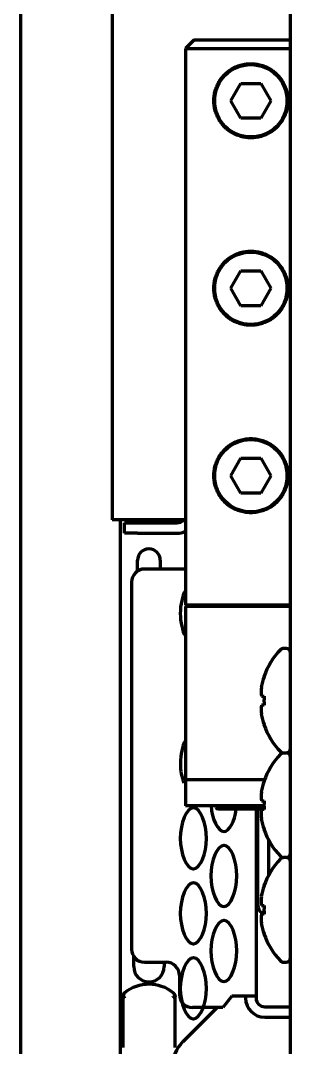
# Model space of a CAD drawing. Header units: inches. Extents: x -2898 to 7248, y 606 to 5598.
# Drawn here: x 5409.7 to 5440.7, y 2618.1 to 2735.8 of the extents above; entities that cross this region are included whole.
import ezdxf

# ---------------------------------------------------------------- set-up
doc = ezdxf.new("R2010")
doc.units = ezdxf.units.IN

msp = doc.modelspace()

# ---------------------------------------------------------------- linework, layer by layer
at = {"linetype": 'Continuous', "lineweight": 70}
for p, q in [((5409.74, 4077.24), (5409.74, 2412.04)), ((5440.74, 2437.84), (5440.74, 4075.84)), ((5420.25, 4025.89), (5420.25, 2678.59)), ((5429.69, 2733.64), (5428.69, 2732.64)), ((5429.69, 2733.64), (5440.74, 2733.64)), ((5428.69, 2732.64), (5440.74, 2732.64)), ((5428.69, 2732.64), (5428.69, 2668.84)), ((5433.88, 2726.64), (5435.04, 2728.64)), ((5435.04, 2728.64), (5437.35, 2728.64)), ((5437.35, 2728.64), (5438.5, 2726.64)), ((5435.04, 2724.64), (5433.88, 2726.64)), ((5438.5, 2726.64), (5437.35, 2724.64)), ((5437.35, 2724.64), (5435.04, 2724.64)), ((5433.88, 2705.14), (5435.04, 2707.14)), ((5435.04, 2707.14), (5437.35, 2707.14)), ((5437.35, 2707.14), (5438.5, 2705.14)), ((5435.04, 2703.14), (5433.88, 2705.14)), ((5438.5, 2705.14), (5437.35, 2703.14)), ((5437.35, 2703.14), (5435.04, 2703.14)), ((5433.88, 2683.64), (5435.04, 2685.64)), ((5435.04, 2685.64), (5437.35, 2685.64)), ((5437.35, 2685.64), (5438.5, 2683.64)), ((5435.04, 2681.64), (5433.88, 2683.64)), ((5438.5, 2683.64), (5437.35, 2681.64)), ((5437.35, 2681.64), (5435.04, 2681.64)), ((5422.05, 2678.59), (5420.25, 2678.59)), ((5421.19, 2678.59), (5421.19, 2508.24)), ((5421.69, 2678.24), (5423.19, 2678.24)), ((5421.69, 2677.04), (5421.69, 2678.24)), ((5428.69, 2678.59), (5422.05, 2678.59)), ((5422.19, 2678.59), (5422.19, 2678.24)), ((5423.19, 2678.24), (5427.69, 2678.24)), ((5427.6, 2678.25), (5427.6, 2678.6)), ((5423.19, 2677.04), (5421.69, 2677.04)), ((5423.19, 2677.04), (5427.69, 2677.04)), ((5423.19, 2672.71), (5423.19, 2673.94)), ((5425.79, 2673.94), (5425.79, 2672.94)), ((5428.69, 2672.94), (5423.99, 2672.94)), ((5422.49, 2671.44), (5422.49, 2629.34)), ((5428.69, 2668.84), (5436.19, 2668.84)), ((5428.69, 2668.84), (5428.79, 2668.74)), ((5436.19, 2668.84), (5440.74, 2668.84)), ((5428.79, 2668.74), (5428.69, 2668.64)), ((5436.19, 2668.64), (5428.69, 2668.64)), ((5428.69, 2668.64), (5428.69, 2648.79)), ((5440.74, 2668.64), (5436.19, 2668.64)), ((5440.24, 2663.84), (5439.95, 2663.84)), ((5437.72, 2660.59), (5437.7, 2660.59)), ((5437.4, 2658.34), (5437.72, 2658.34)), ((5437.72, 2657.34), (5437.4, 2657.34)), ((5437.7, 2655.09), (5437.72, 2655.09)), ((5439.95, 2651.84), (5440.24, 2651.84)), ((5428.69, 2648.79), (5436.19, 2648.79)), ((5428.69, 2648.79), (5428.69, 2645.79)), ((5436.19, 2648.79), (5437.78, 2648.79)), ((5437.72, 2648.59), (5437.7, 2648.59)), ((5436.19, 2645.79), (5428.69, 2645.79)), ((5432.19, 2645.79), (5432.19, 2645.59)), ((5432.19, 2645.59), (5432.39, 2645.39)), ((5436.19, 2645.59), (5432.19, 2645.59)), ((5436.19, 2645.39), (5432.39, 2645.39)), ((5437.7, 2645.79), (5436.19, 2645.79)), ((5437.71, 2645.59), (5436.19, 2645.59)), ((5437.72, 2645.39), (5436.19, 2645.39)), ((5436.79, 2645.39), (5436.79, 2623.94)), ((5436.99, 2634.34), (5436.99, 2645.39)), ((5437.4, 2646.34), (5437.72, 2646.34)), ((5437.72, 2645.34), (5437.4, 2645.34)), ((5437.7, 2643.09), (5437.72, 2643.09)), ((5438.24, 2637.83), (5438.24, 2641.86)), ((5440.24, 2639.84), (5439.95, 2639.84)), ((5437.72, 2636.59), (5437.7, 2636.59)), ((5437.4, 2634.34), (5437.72, 2634.34)), ((5437.72, 2633.34), (5437.4, 2633.34)), ((5437.7, 2631.09), (5437.72, 2631.09)), ((5422.74, 2627.34), (5422.74, 2628.51)), ((5423.99, 2627.84), (5426.49, 2627.84)), ((5426.24, 2627.84), (5426.24, 2627.34)), ((5439.95, 2627.84), (5440.24, 2627.84)), ((5427.99, 2626.34), (5427.99, 2624.14)), ((5421.7, 2624.34), (5421.74, 2624.29)), ((5427.25, 2624.29), (5427.29, 2624.34)), ((5421.49, 2623.57), (5421.49, 2618.07)), ((5427.49, 2618.07), (5427.49, 2623.57)), ((5433.99, 2623.94), (5432.99, 2622.64)), ((5434.59, 2623.94), (5433.99, 2623.94)), ((5436.79, 2623.94), (5434.59, 2623.94)), ((5435.59, 2623.94), (5435.59, 2623.74)), ((5436.79, 2623.94), (5436.79, 2623.74)), ((5432.31, 2622.64), (5428.37, 2618.7)), ((5432.99, 2622.64), (5429.49, 2622.64)), ((5437.79, 2622.74), (5440.74, 2622.74)), ((5437.79, 2621.54), (5440.74, 2621.54))]:
    msp.add_line(p, q, dxfattribs=at)
for centre in [(5436.19, 2726.64), (5436.19, 2705.14), (5436.19, 2683.64)]:
    msp.add_circle(centre, 4.15, dxfattribs=at)
for centre, radius, start, end in [((5427.69, 2679.24), 1, 270, 319.455), ((5427.69, 2679.24), 2.2, 270, 297.0366), ((5424.49, 2673.94), 1.3, 0, 180), ((5423.99, 2671.44), 1.5, 90, 180), ((5445.69, 2657.84), 8.45, 136.2253, 161.0075), ((5439.95, 2663.34), 0.5, 90, 136.2253), ((5440.24, 2663.34), 0.5, 0, 90), ((5445.69, 2657.84), 8.44, 160.9729, 169.3378), ((5445.69, 2657.84), 7.99, 176.4122, 183.5878), ((5445.69, 2657.84), 8.44, 190.6622, 199.0271), ((5445.69, 2657.84), 8.45, 198.9925, 223.7747), ((5440.24, 2652.34), 0.5, 270, 0), ((5445.69, 2645.84), 8.45, 136.2253, 161.0075), ((5439.95, 2652.34), 0.5, 223.7747, 270), ((5439.95, 2651.34), 0.5, 90, 136.2253), ((5440.24, 2651.34), 0.5, 0, 90), ((5445.69, 2645.84), 8.44, 160.9729, 169.3378), ((5445.69, 2645.84), 7.99, 176.4122, 183.5878), ((5445.69, 2645.84), 8.44, 190.6622, 199.0271), ((5445.69, 2645.84), 8.45, 198.9925, 223.7747), ((5445.69, 2633.84), 8.45, 136.2253, 161.0075), ((5439.95, 2640.34), 0.5, 223.7747, 270), ((5439.95, 2639.34), 0.5, 90, 136.2253), ((5440.24, 2640.34), 0.5, 270, 0), ((5440.24, 2639.34), 0.5, 0, 90), ((5445.69, 2633.84), 8.44, 160.9729, 169.3378), ((5437.99, 2634.34), 1, 180, 234.3147), ((5436.24, 2631.91), 2, 45.918, 54.3147), ((5445.69, 2633.84), 7.99, 176.4122, 183.5878), ((5445.69, 2633.84), 8.44, 190.6622, 199.0271), ((5445.69, 2633.84), 8.45, 198.9925, 223.7747), ((5423.99, 2629.34), 1.5, 180, 270), ((5426.49, 2626.34), 1.5, 0, 90), ((5439.95, 2628.34), 0.5, 223.7747, 270), ((5440.24, 2628.34), 0.5, 270, 0), ((5424.49, 2627.34), 1.75, 180, 0), ((5424.49, 2620.82), 4.5, 51.5767, 128.4324), ((5429.49, 2624.14), 1.5, 180, 270), ((5437.79, 2623.74), 2.2, 180, 270), ((5437.79, 2623.74), 1, 180, 270), ((5431.19, 2615.87), 4, 135, 180)]:
    msp.add_arc(centre, radius, start, end, dxfattribs=at)
for centre, major_axis, ratio, start_param, end_param in [((5445.69, 2658.87), (-8.32, 0), 0.707107, 6.192956, 6.373415), ((5445.69, 2656.81), (8.32, 0), 0.707107, 3.051363, 3.231822), ((5445.69, 2646.87), (-8.32, 0), 0.707107, 6.192956, 6.373415), ((5445.69, 2644.81), (8.32, 0), 0.707107, 3.051363, 3.231822), ((5445.69, 2634.87), (-8.32, 0), 0.707107, 6.192956, 6.373415), ((5445.69, 2632.81), (8.32, 0), 0.707107, 3.051363, 3.231822), ((5422.01, 2623.95), (-0.312, 0.391), 0.210529, 6.282796, 6.783545)]:
    msp.add_ellipse(centre, major_axis=major_axis, ratio=ratio, start_param=start_param, end_param=end_param, dxfattribs=at)
for points in [[(5436.19, 2722.39), (5436.1, 2722.39), (5435.9, 2722.4), (5435.6, 2722.43), (5435.31, 2722.48), (5435.02, 2722.56), (5434.73, 2722.65), (5434.44, 2722.77), (5434.15, 2722.91), (5433.88, 2723.07), (5433.61, 2723.26), (5433.36, 2723.47), (5433.12, 2723.7), (5432.9, 2723.95), (5432.7, 2724.22), (5432.52, 2724.5), (5432.37, 2724.78), (5432.24, 2725.07), (5432.14, 2725.36), (5432.06, 2725.64), (5432, 2725.93), (5431.96, 2726.22), (5431.94, 2726.5), (5431.94, 2726.79), (5431.96, 2727.07), (5432, 2727.36), (5432.06, 2727.64), (5432.14, 2727.93), (5432.24, 2728.22), (5432.37, 2728.51), (5432.52, 2728.79), (5432.7, 2729.07), (5432.9, 2729.33), (5433.12, 2729.58), (5433.36, 2729.81), (5433.61, 2730.02), (5433.88, 2730.21), (5434.15, 2730.38), (5434.44, 2730.52), (5434.73, 2730.64), (5435.02, 2730.73), (5435.31, 2730.8), (5435.6, 2730.86), (5435.9, 2730.89), (5436.1, 2730.89), (5436.19, 2730.89)], [(5436.19, 2730.89), (5436.29, 2730.89), (5436.49, 2730.89), (5436.78, 2730.86), (5437.08, 2730.8), (5437.37, 2730.73), (5437.66, 2730.64), (5437.95, 2730.52), (5438.23, 2730.38), (5438.51, 2730.21), (5438.78, 2730.02), (5439.03, 2729.81), (5439.27, 2729.58), (5439.49, 2729.33), (5439.69, 2729.07), (5439.87, 2728.79), (5440.02, 2728.51), (5440.14, 2728.22), (5440.25, 2727.93), (5440.33, 2727.64), (5440.39, 2727.36), (5440.43, 2727.07), (5440.44, 2726.79), (5440.44, 2726.5), (5440.43, 2726.22), (5440.39, 2725.93), (5440.33, 2725.64), (5440.25, 2725.36), (5440.14, 2725.07), (5440.02, 2724.78), (5439.87, 2724.5), (5439.69, 2724.22), (5439.49, 2723.95), (5439.27, 2723.7), (5439.03, 2723.47), (5438.78, 2723.26), (5438.51, 2723.07), (5438.23, 2722.91), (5437.95, 2722.77), (5437.66, 2722.65), (5437.37, 2722.56), (5437.08, 2722.48), (5436.78, 2722.43), (5436.49, 2722.4), (5436.29, 2722.39), (5436.19, 2722.39)], [(5436.19, 2700.89), (5436.1, 2700.89), (5435.9, 2700.9), (5435.6, 2700.93), (5435.31, 2700.98), (5435.02, 2701.06), (5434.73, 2701.15), (5434.44, 2701.27), (5434.15, 2701.41), (5433.88, 2701.57), (5433.61, 2701.76), (5433.36, 2701.97), (5433.12, 2702.2), (5432.9, 2702.45), (5432.7, 2702.72), (5432.52, 2703), (5432.37, 2703.28), (5432.24, 2703.57), (5432.14, 2703.86), (5432.06, 2704.14), (5432, 2704.43), (5431.96, 2704.72), (5431.94, 2705), (5431.94, 2705.29), (5431.96, 2705.57), (5432, 2705.86), (5432.06, 2706.14), (5432.14, 2706.43), (5432.24, 2706.72), (5432.37, 2707.01), (5432.52, 2707.29), (5432.7, 2707.57), (5432.9, 2707.83), (5433.12, 2708.08), (5433.36, 2708.31), (5433.61, 2708.52), (5433.88, 2708.71), (5434.15, 2708.88), (5434.44, 2709.02), (5434.73, 2709.14), (5435.02, 2709.23), (5435.31, 2709.3), (5435.6, 2709.36), (5435.9, 2709.39), (5436.1, 2709.39), (5436.19, 2709.39)], [(5436.19, 2709.39), (5436.29, 2709.39), (5436.49, 2709.39), (5436.78, 2709.36), (5437.08, 2709.3), (5437.37, 2709.23), (5437.66, 2709.14), (5437.95, 2709.02), (5438.23, 2708.88), (5438.51, 2708.71), (5438.78, 2708.52), (5439.03, 2708.31), (5439.27, 2708.08), (5439.49, 2707.83), (5439.69, 2707.57), (5439.87, 2707.29), (5440.02, 2707.01), (5440.14, 2706.72), (5440.25, 2706.43), (5440.33, 2706.14), (5440.39, 2705.86), (5440.43, 2705.57), (5440.44, 2705.29), (5440.44, 2705), (5440.43, 2704.72), (5440.39, 2704.43), (5440.33, 2704.14), (5440.25, 2703.86), (5440.14, 2703.57), (5440.02, 2703.28), (5439.87, 2703), (5439.69, 2702.72), (5439.49, 2702.45), (5439.27, 2702.2), (5439.03, 2701.97), (5438.78, 2701.76), (5438.51, 2701.57), (5438.23, 2701.41), (5437.95, 2701.27), (5437.66, 2701.15), (5437.37, 2701.06), (5437.08, 2700.98), (5436.78, 2700.93), (5436.49, 2700.9), (5436.29, 2700.89), (5436.19, 2700.89)], [(5436.19, 2679.39), (5436.1, 2679.39), (5435.9, 2679.4), (5435.6, 2679.43), (5435.31, 2679.48), (5435.02, 2679.56), (5434.73, 2679.65), (5434.44, 2679.77), (5434.15, 2679.91), (5433.88, 2680.07), (5433.61, 2680.26), (5433.36, 2680.47), (5433.12, 2680.7), (5432.9, 2680.95), (5432.7, 2681.22), (5432.52, 2681.5), (5432.37, 2681.78), (5432.24, 2682.07), (5432.14, 2682.36), (5432.06, 2682.64), (5432, 2682.93), (5431.96, 2683.22), (5431.94, 2683.5), (5431.94, 2683.79), (5431.96, 2684.07), (5432, 2684.36), (5432.06, 2684.64), (5432.14, 2684.93), (5432.24, 2685.22), (5432.37, 2685.51), (5432.52, 2685.79), (5432.7, 2686.07), (5432.9, 2686.33), (5433.12, 2686.58), (5433.36, 2686.81), (5433.61, 2687.02), (5433.88, 2687.21), (5434.15, 2687.38), (5434.44, 2687.52), (5434.73, 2687.64), (5435.02, 2687.73), (5435.31, 2687.8), (5435.6, 2687.86), (5435.9, 2687.89), (5436.1, 2687.89), (5436.19, 2687.89)], [(5436.19, 2687.89), (5436.29, 2687.89), (5436.49, 2687.89), (5436.78, 2687.86), (5437.08, 2687.8), (5437.37, 2687.73), (5437.66, 2687.64), (5437.95, 2687.52), (5438.23, 2687.38), (5438.51, 2687.21), (5438.78, 2687.02), (5439.03, 2686.81), (5439.27, 2686.58), (5439.49, 2686.33), (5439.69, 2686.07), (5439.87, 2685.79), (5440.02, 2685.51), (5440.14, 2685.22), (5440.25, 2684.93), (5440.33, 2684.64), (5440.39, 2684.36), (5440.43, 2684.07), (5440.44, 2683.79), (5440.44, 2683.5), (5440.43, 2683.22), (5440.39, 2682.93), (5440.33, 2682.64), (5440.25, 2682.36), (5440.14, 2682.07), (5440.02, 2681.78), (5439.87, 2681.5), (5439.69, 2681.22), (5439.49, 2680.95), (5439.27, 2680.7), (5439.03, 2680.47), (5438.78, 2680.26), (5438.51, 2680.07), (5438.23, 2679.91), (5437.95, 2679.77), (5437.66, 2679.65), (5437.37, 2679.56), (5437.08, 2679.48), (5436.78, 2679.43), (5436.49, 2679.4), (5436.29, 2679.39), (5436.19, 2679.39)], [(5431.62, 2645.79), (5431.75, 2644.25), (5432.38, 2642.86), (5433.08, 2642.84)], [(5421.49, 2623.93), (5421.49, 2623.81), (5421.49, 2623.69), (5421.49, 2623.57)], [(5427.49, 2623.57), (5427.49, 2623.69), (5427.49, 2623.81), (5427.49, 2623.93)]]:
    msp.add_open_spline(points, degree=3, dxfattribs=at)
for points, knots in [([(5428.67, 2670.51), (5428.32, 2669.83), (5427.86, 2667.85), (5428.32, 2665.86), (5428.67, 2665.19)], [0, 0, 0, 0, 0.500599, 1, 1, 1, 1]), ([(5428.67, 2653.31), (5428.32, 2652.63), (5427.91, 2650.83), (5428.25, 2649.03), (5428.49, 2648.4)], [0, 0, 0, 0, 0.552501, 1, 1, 1, 1]), ([(5429.61, 2645.54), (5429.6, 2645.54), (5429.6, 2645.54), (5428.81, 2645.54), (5427.38, 2642.06), (5428.8, 2638.57), (5429.58, 2638.54)], [0, 0, 0, 0, 0.003346, 0.003346, 0.503348, 1, 1, 1, 1]), ([(5429.58, 2638.54), (5429.58, 2638.54), (5429.59, 2638.54), (5430.38, 2638.54), (5431.8, 2642.03), (5430.39, 2645.52), (5429.61, 2645.54)], [0, 0, 0, 0, 0.003346, 0.003346, 0.503348, 1, 1, 1, 1]), ([(5433.08, 2642.84), (5433.08, 2642.84), (5433.09, 2642.84), (5433.73, 2642.84), (5434.33, 2644), (5434.52, 2645.38)], [0, 0, 0, 0, 0.008155, 0.008155, 1, 1, 1, 1]), ([(5433.11, 2641.24), (5433.1, 2641.24), (5433.1, 2641.24), (5432.31, 2641.24), (5430.88, 2637.76), (5432.3, 2634.27), (5433.08, 2634.24)], [0, 0, 0, 0, 0.003346, 0.003346, 0.503348, 1, 1, 1, 1]), ([(5433.08, 2634.24), (5433.08, 2634.24), (5433.09, 2634.24), (5433.88, 2634.24), (5435.3, 2637.73), (5433.89, 2641.22), (5433.11, 2641.24)], [0, 0, 0, 0, 0.003346, 0.003346, 0.503348, 1, 1, 1, 1]), ([(5429.61, 2636.94), (5429.6, 2636.94), (5429.6, 2636.94), (5428.81, 2636.94), (5427.38, 2633.46), (5428.8, 2629.97), (5429.58, 2629.94)], [0, 0, 0, 0, 0.003346, 0.003346, 0.503348, 1, 1, 1, 1]), ([(5429.58, 2629.94), (5429.58, 2629.94), (5429.59, 2629.94), (5430.38, 2629.94), (5431.8, 2633.43), (5430.39, 2636.92), (5429.61, 2636.94)], [0, 0, 0, 0, 0.003346, 0.003346, 0.503348, 1, 1, 1, 1]), ([(5433.11, 2632.64), (5433.1, 2632.64), (5433.1, 2632.64), (5432.31, 2632.64), (5430.88, 2629.16), (5432.3, 2625.67), (5433.08, 2625.64)], [0, 0, 0, 0, 0.003346, 0.003346, 0.503348, 1, 1, 1, 1]), ([(5433.08, 2625.64), (5433.08, 2625.64), (5433.09, 2625.64), (5433.88, 2625.64), (5435.3, 2629.13), (5433.89, 2632.62), (5433.11, 2632.64)], [0, 0, 0, 0, 0.003346, 0.003346, 0.503348, 1, 1, 1, 1]), ([(5429.61, 2628.34), (5429.6, 2628.34), (5429.6, 2628.34), (5428.81, 2628.34), (5427.38, 2624.86), (5428.8, 2621.37), (5429.58, 2621.34)], [0, 0, 0, 0, 0.003346, 0.003346, 0.503348, 1, 1, 1, 1]), ([(5429.58, 2621.34), (5429.58, 2621.34), (5429.59, 2621.34), (5430.38, 2621.34), (5431.8, 2624.83), (5430.39, 2628.32), (5429.61, 2628.34)], [0, 0, 0, 0, 0.003346, 0.003346, 0.503348, 1, 1, 1, 1]), ([(5421.7, 2624.34), (5421.69, 2624.34), (5421.69, 2624.33), (5421.68, 2624.33), (5421.67, 2624.32), (5421.66, 2624.31), (5421.65, 2624.3), (5421.64, 2624.29), (5421.63, 2624.28), (5421.62, 2624.27), (5421.61, 2624.26), (5421.61, 2624.25), (5421.6, 2624.24), (5421.59, 2624.23), (5421.58, 2624.22), (5421.57, 2624.21), (5421.57, 2624.19), (5421.56, 2624.18), (5421.55, 2624.17), (5421.55, 2624.16), (5421.54, 2624.15), (5421.54, 2624.14), (5421.54, 2624.13), (5421.53, 2624.12), (5421.53, 2624.11), (5421.52, 2624.1), (5421.52, 2624.08), (5421.51, 2624.07), (5421.51, 2624.05), (5421.5, 2624.03), (5421.5, 2624.01), (5421.5, 2623.99), (5421.5, 2623.97), (5421.49, 2623.95), (5421.49, 2623.93), (5421.49, 2623.93)], [0, 0, 0, 0, 0.025171, 0.050666, 0.076486, 0.102633, 0.129109, 0.155914, 0.18305, 0.210518, 0.238318, 0.266453, 0.294923, 0.323728, 0.352869, 0.382347, 0.412161, 0.442313, 0.472802, 0.503628, 0.520185, 0.539093, 0.560356, 0.583976, 0.609957, 0.638303, 0.669015, 0.702096, 0.737547, 0.77537, 0.815564, 0.858128, 0.903059, 0.950352, 1, 1, 1, 1]), ([(5421.49, 2623.93), (5421.49, 2623.93), (5421.49, 2623.94), (5421.49, 2623.95), (5421.5, 2623.95), (5421.5, 2623.96), (5421.5, 2623.97), (5421.5, 2623.98), (5421.5, 2623.99), (5421.5, 2624), (5421.5, 2624.01), (5421.51, 2624.01), (5421.51, 2624.02), (5421.51, 2624.03), (5421.51, 2624.04), (5421.51, 2624.04), (5421.52, 2624.05), (5421.52, 2624.06), (5421.52, 2624.06), (5421.52, 2624.07), (5421.53, 2624.08), (5421.53, 2624.08), (5421.53, 2624.09), (5421.54, 2624.09), (5421.54, 2624.1), (5421.54, 2624.1), (5421.54, 2624.11), (5421.55, 2624.12), (5421.56, 2624.13), (5421.57, 2624.15), (5421.58, 2624.17), (5421.6, 2624.18), (5421.61, 2624.2), (5421.63, 2624.21), (5421.64, 2624.23), (5421.66, 2624.24), (5421.68, 2624.25), (5421.69, 2624.26), (5421.69, 2624.26)], [0, 0, 0, 0, 0.024974, 0.049481, 0.073519, 0.097088, 0.120187, 0.142817, 0.164975, 0.186663, 0.20788, 0.228626, 0.248901, 0.268705, 0.288038, 0.3069, 0.325291, 0.343212, 0.360664, 0.377645, 0.394158, 0.410202, 0.425778, 0.440886, 0.455527, 0.469702, 0.48341, 0.496654, 0.550925, 0.604309, 0.656807, 0.708425, 0.759166, 0.809038, 0.858048, 0.906205, 0.953519, 1, 1, 1, 1]), ([(5427.49, 2623.93), (5427.49, 2623.93), (5427.49, 2623.94), (5427.49, 2623.95), (5427.49, 2623.96), (5427.49, 2623.97), (5427.49, 2623.98), (5427.49, 2623.99), (5427.49, 2624), (5427.49, 2624.01), (5427.49, 2624.02), (5427.48, 2624.02), (5427.48, 2624.03), (5427.48, 2624.04), (5427.48, 2624.05), (5427.48, 2624.06), (5427.48, 2624.06), (5427.47, 2624.07), (5427.47, 2624.08), (5427.47, 2624.08), (5427.47, 2624.09), (5427.47, 2624.1), (5427.46, 2624.1), (5427.46, 2624.11), (5427.46, 2624.11), (5427.46, 2624.12), (5427.46, 2624.12), (5427.45, 2624.13), (5427.45, 2624.13), (5427.45, 2624.14), (5427.45, 2624.14), (5427.45, 2624.15), (5427.44, 2624.15), (5427.44, 2624.15), (5427.44, 2624.16), (5427.43, 2624.18), (5427.42, 2624.2), (5427.4, 2624.22), (5427.39, 2624.24), (5427.37, 2624.26), (5427.36, 2624.28), (5427.34, 2624.3), (5427.33, 2624.31), (5427.31, 2624.33), (5427.3, 2624.34), (5427.29, 2624.34)], [0, 0, 0, 0, 0.022869, 0.045252, 0.067147, 0.088554, 0.109471, 0.1299, 0.149838, 0.169286, 0.188244, 0.206711, 0.224687, 0.242172, 0.259166, 0.275669, 0.291681, 0.307203, 0.322233, 0.336773, 0.350822, 0.364382, 0.377451, 0.39003, 0.40212, 0.413721, 0.424833, 0.435457, 0.445592, 0.455239, 0.464399, 0.473071, 0.481256, 0.488955, 0.496167, 0.551431, 0.605603, 0.658683, 0.710673, 0.761578, 0.8114, 0.860146, 0.907823, 0.954438, 1, 1, 1, 1]), ([(5427.29, 2624.26), (5427.3, 2624.26), (5427.3, 2624.26), (5427.31, 2624.25), (5427.32, 2624.24), (5427.33, 2624.24), (5427.34, 2624.23), (5427.35, 2624.22), (5427.35, 2624.22), (5427.36, 2624.21), (5427.37, 2624.2), (5427.38, 2624.19), (5427.39, 2624.19), (5427.39, 2624.18), (5427.4, 2624.17), (5427.41, 2624.16), (5427.42, 2624.15), (5427.42, 2624.14), (5427.43, 2624.13), (5427.44, 2624.12), (5427.44, 2624.11), (5427.45, 2624.1), (5427.45, 2624.09), (5427.46, 2624.08), (5427.46, 2624.07), (5427.47, 2624.06), (5427.47, 2624.04), (5427.48, 2624.03), (5427.48, 2624.01), (5427.49, 2624), (5427.49, 2623.98), (5427.49, 2623.96), (5427.49, 2623.95), (5427.49, 2623.93), (5427.49, 2623.93)], [0, 0, 0, 0, 0.024355, 0.04894, 0.073756, 0.098805, 0.124087, 0.149606, 0.175361, 0.201354, 0.227587, 0.254061, 0.280776, 0.307733, 0.334934, 0.362379, 0.390069, 0.418004, 0.446185, 0.474612, 0.503286, 0.530249, 0.559075, 0.589768, 0.622333, 0.656773, 0.693092, 0.731292, 0.771374, 0.813339, 0.857187, 0.902916, 0.950522, 1, 1, 1, 1]), ([(5421.72, 2623.9), (5421.71, 2623.9), (5421.71, 2623.9), (5421.7, 2623.89), (5421.69, 2623.88), (5421.68, 2623.88), (5421.67, 2623.87), (5421.66, 2623.87), (5421.65, 2623.86), (5421.64, 2623.85), (5421.64, 2623.85), (5421.63, 2623.84), (5421.62, 2623.83), (5421.61, 2623.82), (5421.6, 2623.82), (5421.6, 2623.81), (5421.59, 2623.8), (5421.58, 2623.79), (5421.57, 2623.78), (5421.57, 2623.77), (5421.56, 2623.76), (5421.55, 2623.76), (5421.55, 2623.75), (5421.54, 2623.74), (5421.54, 2623.73), (5421.53, 2623.72), (5421.52, 2623.7), (5421.52, 2623.69), (5421.51, 2623.68), (5421.51, 2623.67), (5421.5, 2623.65), (5421.5, 2623.64), (5421.5, 2623.62), (5421.5, 2623.6), (5421.49, 2623.59), (5421.49, 2623.57), (5421.49, 2623.57)], [0, 0, 0, 0, 0.023052, 0.046304, 0.069759, 0.093421, 0.117291, 0.141374, 0.165672, 0.190187, 0.214921, 0.239878, 0.265057, 0.290463, 0.316096, 0.341958, 0.368051, 0.394375, 0.420932, 0.447722, 0.474747, 0.502006, 0.527591, 0.554693, 0.58332, 0.613477, 0.645171, 0.678407, 0.713189, 0.74952, 0.787401, 0.826832, 0.867812, 0.910338, 0.954403, 1, 1, 1, 1]), ([(5427.49, 2623.57), (5427.49, 2623.57), (5427.49, 2623.58), (5427.49, 2623.59), (5427.49, 2623.59), (5427.49, 2623.6), (5427.49, 2623.61), (5427.49, 2623.62), (5427.49, 2623.63), (5427.49, 2623.63), (5427.49, 2623.64), (5427.48, 2623.65), (5427.48, 2623.66), (5427.48, 2623.66), (5427.48, 2623.67), (5427.48, 2623.68), (5427.47, 2623.68), (5427.47, 2623.69), (5427.47, 2623.69), (5427.47, 2623.7), (5427.46, 2623.71), (5427.46, 2623.71), (5427.46, 2623.72), (5427.45, 2623.72), (5427.45, 2623.73), (5427.45, 2623.73), (5427.45, 2623.74), (5427.44, 2623.74), (5427.44, 2623.75), (5427.44, 2623.75), (5427.43, 2623.76), (5427.42, 2623.77), (5427.41, 2623.79), (5427.4, 2623.8), (5427.38, 2623.82), (5427.37, 2623.83), (5427.35, 2623.85), (5427.34, 2623.86), (5427.32, 2623.87), (5427.3, 2623.88), (5427.29, 2623.89), (5427.28, 2623.9), (5427.27, 2623.9)], [0, 0, 0, 0, 0.022145, 0.043935, 0.06537, 0.086447, 0.107168, 0.127529, 0.147532, 0.167176, 0.186459, 0.205383, 0.223947, 0.24215, 0.259994, 0.277477, 0.2946, 0.311363, 0.327768, 0.343813, 0.3595, 0.374829, 0.3898, 0.404415, 0.418673, 0.432576, 0.446124, 0.459319, 0.47216, 0.484648, 0.496786, 0.546298, 0.595032, 0.642994, 0.690188, 0.736624, 0.782312, 0.827264, 0.871492, 0.915013, 0.957843, 1, 1, 1, 1])]:
    msp.add_open_spline(points, degree=3, knots=knots, dxfattribs=at)

doc.saveas('drawing.dxf')
